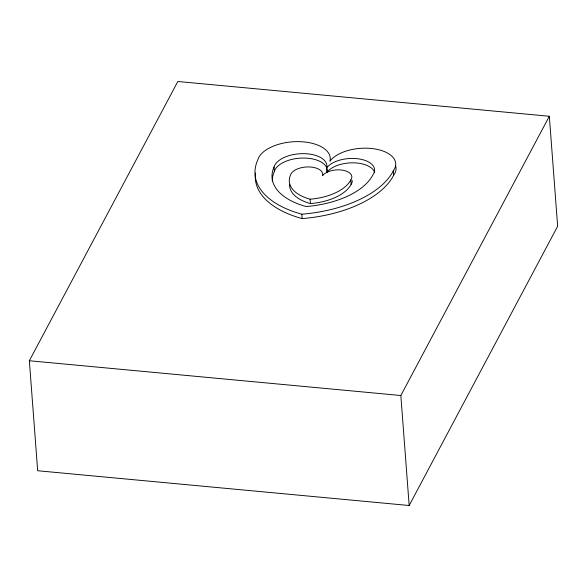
<?xml version="1.0" encoding="UTF-8"?>
<svg xmlns="http://www.w3.org/2000/svg" width="587" height="587" viewBox="0 0 587 587"><rect width="100%" height="100%" fill="white"/><g stroke="black" fill="none" stroke-linecap="round" stroke-linejoin="round"><path stroke-width="0.88" d="M29.35 360.748L177.832 81.49L549.329 116.263L557.65 226.252L409.168 505.51L37.671 470.737L29.35 360.748L400.84 395.513L549.329 116.263M302.158 218.599L301.828 214.196A100.693 52.258 -4.3 0 1 257.752 160.024A36.511 18.953 -4.3 0 1 298.761 141.636A36.511 18.953 -4.3 0 1 329.953 161.183A34.178 17.742 -4.3 0 1 374.308 148.849A34.178 17.742 -4.3 0 1 393.268 170.927L393.598 175.322A100.267 52.038 -4.3 0 1 302.158 218.599A100.693 52.258 -4.3 0 1 255.55 172.989M400.84 395.513L409.168 505.51M310.45 203.586L310.119 199.191A44.766 23.238 -4.3 0 1 290.521 175.102A16.231 8.423 -4.3 0 1 308.755 166.928A16.231 8.423 -4.3 0 1 322.623 175.616A15.196 7.888 -4.3 0 1 342.346 170.135A15.196 7.888 -4.3 0 1 350.777 179.945L351.107 184.347A44.583 23.135 -4.3 0 1 310.45 203.586A44.766 23.238 -4.3 0 1 289.626 184.347M272.324 180.994A73.39 38.089 -4.3 0 1 274.371 171.455L274.041 167.053A26.613 13.809 -4.3 0 1 303.927 153.655A26.613 13.809 -4.3 0 1 326.658 167.904L326.996 172.299A24.911 12.929 -4.3 0 1 353.036 162.819A24.911 12.929 -4.3 0 1 374.682 172.659M395.704 166.07A34.178 17.742 -4.3 0 1 393.598 175.322M274.371 171.455A26.613 13.809 -4.3 0 1 304.257 158.057A26.613 13.809 -4.3 0 1 326.996 172.299M352.046 180.231A15.196 7.888 -4.3 0 1 351.107 184.347M393.268 170.927A100.267 52.038 -4.3 0 1 301.828 214.196M274.041 167.053A73.39 38.089 -4.3 0 0 306.165 206.543A73.081 37.935 -4.3 0 0 372.811 174.999A24.911 12.929 -4.3 0 0 358.995 158.916A24.911 12.929 -4.3 0 0 326.658 167.904M350.777 179.945A44.583 23.135 -4.3 0 1 310.119 199.191"/></g></svg>
